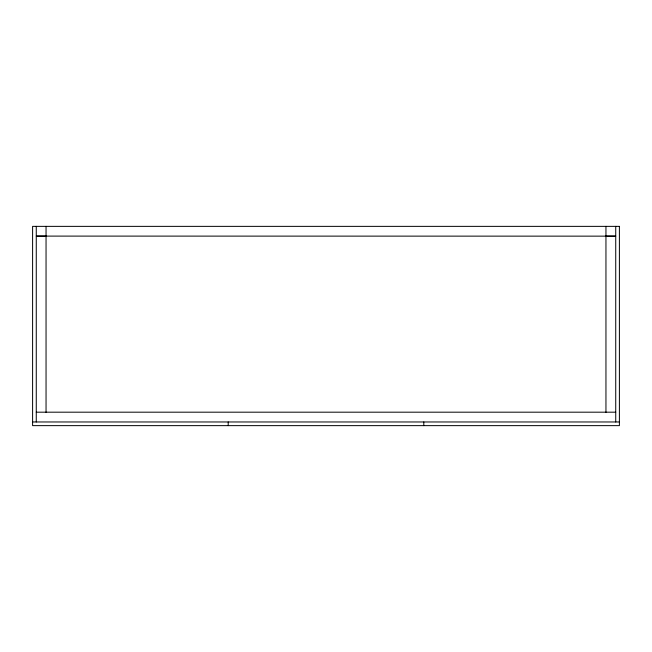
<?xml version="1.0" encoding="UTF-8"?>
<svg xmlns="http://www.w3.org/2000/svg" width="652" height="652" viewBox="0 0 652 652"><rect width="100%" height="100%" fill="white"/><g stroke="black" fill="none" stroke-linecap="round" stroke-linejoin="round"><path stroke-width="0.98" d="M46.047 236.105L36.267 236.105L615.732 236.146L605.952 236.105M36.267 412.186L615.732 412.186M32.6 421.966L619.4 421.966M615.732 226.366L615.732 421.966M605.952 226.366L605.952 412.349M423.8 421.966L423.8 425.634M228.2 421.966L228.2 425.634M46.047 226.366L46.047 412.349M36.267 226.366L36.267 421.966M619.4 226.366L32.6 226.366L32.6 425.634L619.4 425.634L619.4 226.366"/></g></svg>
